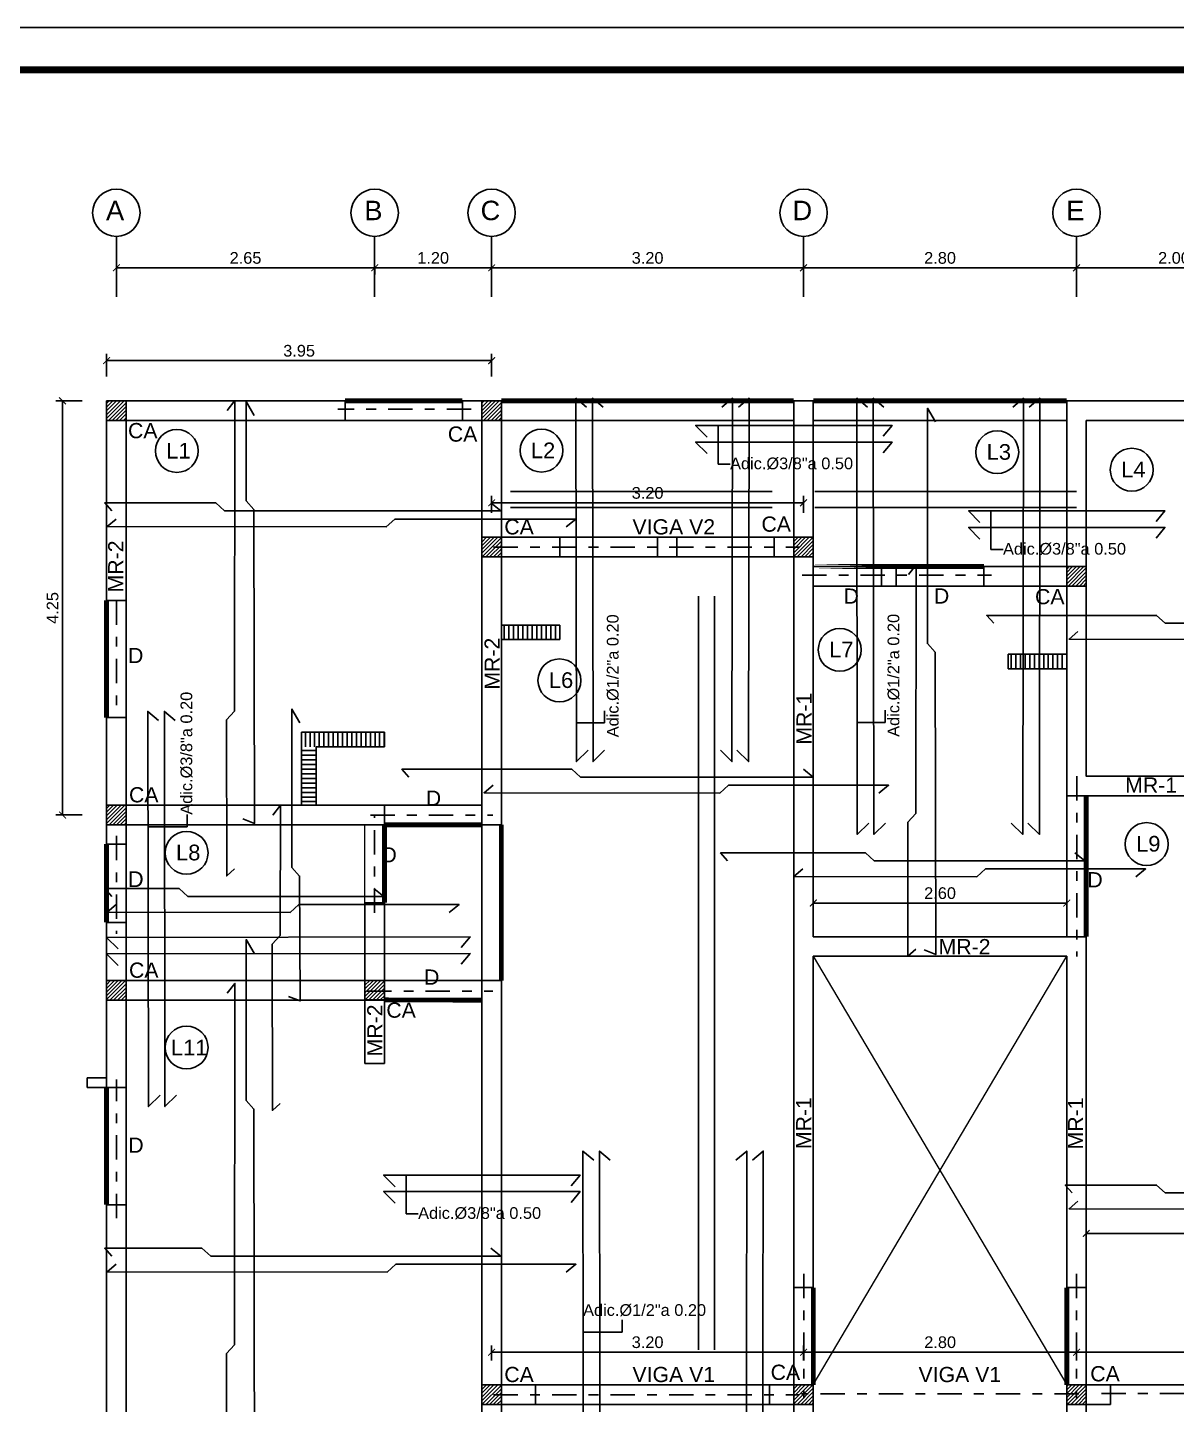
# Model space of a CAD drawing. Header units: feet. Extents: x 317 to 512, y -141 to 162.
# Drawn here: x 400.57 to 412.36, y 36.4 to 50.53 of the extents above; entities that cross this region are included whole.
import ezdxf
from ezdxf.enums import TextEntityAlignment as Align

# ---------------------------------------------------------------- set-up
doc = ezdxf.new("R2010")
doc.units = ezdxf.units.FT
doc.header["$MEASUREMENT"] = 0
doc.linetypes.add('DASHDOT', pattern=[1, 0.5, -0.25, 0, -0.25])
for name, color, linetype in [('00-DINTEL0.2', 98, 'Continuous'), ('00-LOSA', 51, 'Continuous'), ('ACERO', 4, 'Continuous'), ('columna', 9, 'Continuous'), ('DIM', 10, 'Continuous'), ('MARCO', 1, 'Continuous'), ('MUROS', 7, 'Continuous'), ('PERT-VENT', 8, 'Continuous'), ('PISO', 8, 'Continuous'), ('relleno', 8, 'Continuous'), ('TEXTO', 2, 'Continuous'), ('TEXTOS', 3, 'Continuous'), ('TEXXT', 2, 'Continuous'), ('VENTANA', 8, 'Continuous'), ('VIGAS', 4, 'DASHDOT')]:
    doc.layers.add(name, color=color, linetype=linetype)
for name, color, linetype, lineweight in [('00-muro20', 1, 'Continuous', 5), ('A-GENM', 8, 'Continuous', 9), ('closet', 8, 'Continuous', 5)]:
    doc.layers.add(name, color=color, linetype=linetype, lineweight=lineweight)
doc.styles.add('DAMIAN', font='arial.ttf', dxfattribs={"height": 0.12})
doc.styles.add('RS80', font='arial.ttf', dxfattribs={"height": 0.1})
doc.styles.get("Standard").update_dxf_attribs({"font": 'arial.ttf'})
doc.dimstyles.new('KEILY', dxfattribs={"dimtxt": 0.12, "dimasz": 0.07, "dimexe": 0.07, "dimexo": 0.25, "dimgap": 0.04, "dimtad": 1, "dimzin": 1, "dimdsep": 46, "dimtxsty": 'Standard', "dimblk": 'ARCHTICK', "dimcen": 2.5, "dimclrd": 256, "dimclre": 256, "dimclrt": 7, "dimazin": 0, "dimtfac": 1, "dimtix": 1, "dimtmove": 2, "dimatfit": 1, "dimfxl": 0.35, "dimfxlon": 1, "dimtolj": 1, "dimtzin": 1, "dimarcsym": 0})

# ---------------------------------------------------------------- blocks, each defined once
blk = doc.blocks.new('A$C012446DC')
at = {"layer": 'PISO'}
h = blk.add_hatch(dxfattribs=at)
h.set_pattern_fill('ANSI31', color=256, scale=0.008571, angle=180)
h.set_pattern_definition([(225, (206536.064322, 1154820.960068), (0.0192434059784, -0.0192434059784), [])])
h.paths.add_polyline_path([(0, 0), (0.2, 0), (0.2, 0.2), (0, 0.2)])
at = {"layer": 'columna'}
blk.add_lwpolyline([(0.2, 0.2), (0, 0.2), (0, 0), (0.2, 0)], close=True, dxfattribs=at)
blk = doc.blocks.new('_ArchTick')
at = {"color": 0, "linetype": 'ByBlock', "const_width": 0.15}
blk.add_lwpolyline([(-0.5, -0.5), (0.5, 0.5)], dxfattribs=at)
blk = doc.blocks.new('*D166')
at = {"layer": 'DEFPOINTS', "color": 0, "transparency": 16777216}
for p in [(401.481, 48.076), (404.131, 48.076), (404.131, 48.063)]:
    blk.add_point(p, dxfattribs=at)
at = {"layer": 'DIM', "lineweight": -2, "transparency": 16777216}
for p, q in [((401.481, 48.063), (401.481, 47.993)), ((401.481, 48.063), (404.131, 48.063)), ((404.131, 48.063), (404.131, 47.993))]:
    blk.add_line(p, q, dxfattribs=at)
at = {"layer": 'DIM', "lineweight": -2, "transparency": 16777216, "xscale": 0.07, "yscale": 0.07, "zscale": 0.07, "rotation": 180}
blk.add_blockref('_ArchTick', (401.481, 48.063), dxfattribs=at)
at = {"layer": 'DIM', "lineweight": -2, "transparency": 16777216, "xscale": 0.07, "yscale": 0.07, "zscale": 0.07}
blk.add_blockref('_ArchTick', (404.131, 48.063), dxfattribs=at)
at = {"layer": 'DIM', "color": 7, "transparency": 16777216, "insert": (402.806, 48.164), "char_height": 0.12, "attachment_point": 5}
blk.add_mtext('\\A1;2.65', dxfattribs=at)
blk = doc.blocks.new('*D167')
at = {"layer": 'DEFPOINTS', "color": 0, "transparency": 16777216}
for p in [(404.131, 48.076), (405.331, 48.063), (405.331, 48.063)]:
    blk.add_point(p, dxfattribs=at)
at = {"layer": 'DIM', "lineweight": -2, "transparency": 16777216}
for p, q in [((404.131, 48.063), (404.131, 47.993)), ((404.131, 48.063), (405.331, 48.063)), ((405.331, 48.063), (405.331, 48.133))]:
    blk.add_line(p, q, dxfattribs=at)
at = {"layer": 'DIM', "lineweight": -2, "transparency": 16777216, "xscale": 0.07, "yscale": 0.07, "zscale": 0.07, "rotation": 180}
blk.add_blockref('_ArchTick', (404.131, 48.063), dxfattribs=at)
at = {"layer": 'DIM', "lineweight": -2, "transparency": 16777216, "xscale": 0.07, "yscale": 0.07, "zscale": 0.07}
blk.add_blockref('_ArchTick', (405.331, 48.063), dxfattribs=at)
at = {"layer": 'DIM', "color": 7, "transparency": 16777216, "insert": (404.731, 48.164), "char_height": 0.12, "attachment_point": 5}
blk.add_mtext('\\A1;1.20', dxfattribs=at)
blk = doc.blocks.new('*D168')
at = {"layer": 'DEFPOINTS', "color": 0, "transparency": 16777216}
for p in [(405.331, 48.063), (408.531, 48.063), (408.531, 48.063)]:
    blk.add_point(p, dxfattribs=at)
at = {"layer": 'DIM', "lineweight": -2, "transparency": 16777216}
for p, q in [((405.331, 48.063), (405.331, 48.133)), ((405.331, 48.063), (408.531, 48.063)), ((408.531, 48.063), (408.531, 48.133))]:
    blk.add_line(p, q, dxfattribs=at)
at = {"layer": 'DIM', "lineweight": -2, "transparency": 16777216, "xscale": 0.07, "yscale": 0.07, "zscale": 0.07, "rotation": 180}
blk.add_blockref('_ArchTick', (405.331, 48.063), dxfattribs=at)
at = {"layer": 'DIM', "lineweight": -2, "transparency": 16777216, "xscale": 0.07, "yscale": 0.07, "zscale": 0.07}
blk.add_blockref('_ArchTick', (408.531, 48.063), dxfattribs=at)
at = {"layer": 'DIM', "color": 7, "transparency": 16777216, "insert": (406.931, 48.164), "char_height": 0.12, "attachment_point": 5}
blk.add_mtext('\\A1;3.20', dxfattribs=at)
blk = doc.blocks.new('*D169')
at = {"layer": 'DEFPOINTS', "color": 0, "transparency": 16777216}
for p in [(408.531, 48.063), (411.331, 48.063), (411.331, 48.063)]:
    blk.add_point(p, dxfattribs=at)
at = {"layer": 'DIM', "lineweight": -2, "transparency": 16777216}
for p, q in [((408.531, 48.063), (408.531, 48.133)), ((408.531, 48.063), (411.331, 48.063)), ((411.331, 48.063), (411.331, 48.133))]:
    blk.add_line(p, q, dxfattribs=at)
at = {"layer": 'DIM', "lineweight": -2, "transparency": 16777216, "xscale": 0.07, "yscale": 0.07, "zscale": 0.07, "rotation": 180}
blk.add_blockref('_ArchTick', (408.531, 48.063), dxfattribs=at)
at = {"layer": 'DIM', "lineweight": -2, "transparency": 16777216, "xscale": 0.07, "yscale": 0.07, "zscale": 0.07}
blk.add_blockref('_ArchTick', (411.331, 48.063), dxfattribs=at)
at = {"layer": 'DIM', "color": 7, "transparency": 16777216, "insert": (409.931, 48.164), "char_height": 0.12, "attachment_point": 5}
blk.add_mtext('\\A1;2.80', dxfattribs=at)
blk = doc.blocks.new('*D170')
at = {"layer": 'DEFPOINTS', "color": 0, "transparency": 16777216}
for p in [(411.331, 48.063), (413.331, 48.063), (413.331, 48.028)]:
    blk.add_point(p, dxfattribs=at)
at = {"layer": 'DIM', "lineweight": -2, "transparency": 16777216}
for p, q in [((411.331, 48.063), (411.331, 48.133)), ((411.331, 48.063), (413.331, 48.063)), ((413.331, 48.063), (413.331, 48.133))]:
    blk.add_line(p, q, dxfattribs=at)
at = {"layer": 'DIM', "lineweight": -2, "transparency": 16777216, "xscale": 0.07, "yscale": 0.07, "zscale": 0.07, "rotation": 180}
blk.add_blockref('_ArchTick', (411.331, 48.063), dxfattribs=at)
at = {"layer": 'DIM', "lineweight": -2, "transparency": 16777216, "xscale": 0.07, "yscale": 0.07, "zscale": 0.07}
blk.add_blockref('_ArchTick', (413.331, 48.063), dxfattribs=at)
at = {"layer": 'DIM', "color": 7, "transparency": 16777216, "insert": (412.331, 48.164), "char_height": 0.12, "attachment_point": 5}
blk.add_mtext('\\A1;2.00', dxfattribs=at)
blk = doc.blocks.new('*D416')
at = {"layer": '00-muro20', "lineweight": -2, "transparency": 16777216}
for p, q in [((405.331, 36.847), (405.331, 37.003)), ((405.331, 36.933), (408.531, 36.933)), ((408.531, 36.847), (408.531, 37.003))]:
    blk.add_line(p, q, dxfattribs=at)
at = {"layer": 'DEFPOINTS', "color": 0, "transparency": 16777216}
for p in [(408.531, 36.933), (405.331, 36.597), (408.531, 36.597)]:
    blk.add_point(p, dxfattribs=at)
at = {"layer": '00-muro20', "lineweight": -2, "transparency": 16777216, "xscale": 0.07, "yscale": 0.07, "zscale": 0.07, "rotation": 180}
blk.add_blockref('_ArchTick', (405.331, 36.933), dxfattribs=at)
at = {"layer": '00-muro20', "lineweight": -2, "transparency": 16777216, "xscale": 0.07, "yscale": 0.07, "zscale": 0.07}
blk.add_blockref('_ArchTick', (408.531, 36.933), dxfattribs=at)
at = {"layer": '00-muro20', "color": 7, "transparency": 16777216, "insert": (406.931, 37.035), "char_height": 0.12, "attachment_point": 5}
blk.add_mtext('\\A1;3.20', dxfattribs=at)
blk = doc.blocks.new('*D417')
at = {"layer": '00-muro20', "lineweight": -2, "transparency": 16777216}
for p, q in [((408.532, 36.847), (408.532, 37.003)), ((408.532, 36.933), (411.332, 36.933)), ((411.332, 36.847), (411.332, 37.003))]:
    blk.add_line(p, q, dxfattribs=at)
at = {"layer": 'DEFPOINTS', "color": 0, "transparency": 16777216}
for p in [(411.332, 36.933), (408.532, 36.597), (411.332, 36.597)]:
    blk.add_point(p, dxfattribs=at)
at = {"layer": '00-muro20', "lineweight": -2, "transparency": 16777216, "xscale": 0.07, "yscale": 0.07, "zscale": 0.07, "rotation": 180}
blk.add_blockref('_ArchTick', (408.532, 36.933), dxfattribs=at)
at = {"layer": '00-muro20', "lineweight": -2, "transparency": 16777216, "xscale": 0.07, "yscale": 0.07, "zscale": 0.07}
blk.add_blockref('_ArchTick', (411.332, 36.933), dxfattribs=at)
at = {"layer": '00-muro20', "color": 7, "transparency": 16777216, "insert": (409.932, 37.035), "char_height": 0.12, "attachment_point": 5}
blk.add_mtext('\\A1;2.80', dxfattribs=at)
blk = doc.blocks.new('*D418')
at = {"layer": '00-muro20', "lineweight": -2, "transparency": 16777216}
for p, q in [((411.332, 36.847), (411.332, 37.003)), ((414.531, 36.933), (411.332, 36.933)), ((414.531, 36.847), (414.531, 37.003))]:
    blk.add_line(p, q, dxfattribs=at)
at = {"layer": 'DEFPOINTS', "color": 0, "transparency": 16777216}
for p in [(411.332, 36.933), (411.332, 36.597), (414.531, 36.597)]:
    blk.add_point(p, dxfattribs=at)
at = {"layer": '00-muro20', "lineweight": -2, "transparency": 16777216, "xscale": 0.07, "yscale": 0.07, "zscale": 0.07}
for p, rotation in [((411.332, 36.933), 180.0000000000013), ((414.531, 36.933), 1.27897692436818e-12)]:
    blk.add_blockref('_ArchTick', p, dxfattribs=dict(at, rotation=rotation))
at = {"layer": '00-muro20', "color": 7, "transparency": 16777216, "insert": (412.932, 37.035), "char_height": 0.12, "attachment_point": 5}
blk.add_mtext('\\A1;3.20', dxfattribs=at)
blk = doc.blocks.new('*D419')
at = {"layer": '00-muro20', "lineweight": -2, "transparency": 16777216}
for p, q in [((405.331, 45.547), (405.331, 45.721)), ((405.331, 45.651), (408.531, 45.651)), ((408.531, 45.547), (408.531, 45.721))]:
    blk.add_line(p, q, dxfattribs=at)
at = {"layer": 'DEFPOINTS', "color": 0, "transparency": 16777216}
for p in [(408.531, 45.651), (405.331, 45.297), (408.531, 45.297)]:
    blk.add_point(p, dxfattribs=at)
at = {"layer": '00-muro20', "lineweight": -2, "transparency": 16777216, "xscale": 0.07, "yscale": 0.07, "zscale": 0.07, "rotation": 180}
blk.add_blockref('_ArchTick', (405.331, 45.651), dxfattribs=at)
at = {"layer": '00-muro20', "lineweight": -2, "transparency": 16777216, "xscale": 0.07, "yscale": 0.07, "zscale": 0.07}
blk.add_blockref('_ArchTick', (408.531, 45.651), dxfattribs=at)
at = {"layer": '00-muro20', "color": 7, "transparency": 16777216, "insert": (406.931, 45.752), "char_height": 0.12, "attachment_point": 5}
blk.add_mtext('\\A1;3.20', dxfattribs=at)
blk = doc.blocks.new('*D422')
at = {"layer": '00-LOSA', "lineweight": -2, "transparency": 16777216}
for p, q in [((408.631, 41.543), (408.631, 41.613)), ((411.231, 41.543), (411.231, 41.613)), ((408.631, 41.543), (411.231, 41.543))]:
    blk.add_line(p, q, dxfattribs=at)
at = {"layer": 'DEFPOINTS', "color": 0, "transparency": 16777216}
for p in [(408.631, 41.456), (411.231, 41.543), (411.231, 41.467)]:
    blk.add_point(p, dxfattribs=at)
at = {"layer": '00-LOSA', "lineweight": -2, "transparency": 16777216, "xscale": 0.07, "yscale": 0.07, "zscale": 0.07, "rotation": 180}
blk.add_blockref('_ArchTick', (408.631, 41.543), dxfattribs=at)
at = {"layer": '00-LOSA', "lineweight": -2, "transparency": 16777216, "xscale": 0.07, "yscale": 0.07, "zscale": 0.07}
blk.add_blockref('_ArchTick', (411.231, 41.543), dxfattribs=at)
at = {"layer": '00-LOSA', "color": 7, "transparency": 16777216, "insert": (409.931, 41.644), "char_height": 0.12, "attachment_point": 5}
blk.add_mtext('\\A1;2.60', dxfattribs=at)
blk = doc.blocks.new('*D425')
at = {"layer": '00-LOSA', "lineweight": -2, "transparency": 16777216}
for p, q in [((411.431, 38.152), (411.431, 38.222)), ((414.431, 38.06), (414.431, 38.222)), ((414.431, 38.152), (411.431, 38.152))]:
    blk.add_line(p, q, dxfattribs=at)
at = {"layer": 'DEFPOINTS', "color": 0, "transparency": 16777216}
for p in [(411.431, 38.152), (411.431, 38.015), (414.431, 37.81)]:
    blk.add_point(p, dxfattribs=at)
at = {"layer": '00-LOSA', "lineweight": -2, "transparency": 16777216, "xscale": 0.07, "yscale": 0.07, "zscale": 0.07, "rotation": 180}
blk.add_blockref('_ArchTick', (411.431, 38.152), dxfattribs=at)
at = {"layer": '00-LOSA', "lineweight": -2, "transparency": 16777216, "xscale": 0.07, "yscale": 0.07, "zscale": 0.07}
blk.add_blockref('_ArchTick', (414.431, 38.152), dxfattribs=at)
at = {"layer": '00-LOSA', "color": 7, "transparency": 16777216, "insert": (412.931, 38.254), "char_height": 0.12, "attachment_point": 5}
blk.add_mtext('\\A1;3.00', dxfattribs=at)
blk = doc.blocks.new('*D491')
at = {"lineweight": -2, "transparency": 16777216}
for p, q in [((401.381, 46.947), (401.381, 47.18)), ((401.381, 47.11), (405.331, 47.11)), ((405.331, 46.947), (405.331, 47.18))]:
    blk.add_line(p, q, dxfattribs=at)
at = {"layer": 'DEFPOINTS', "color": 0, "transparency": 16777216}
for p in [(405.331, 47.11), (401.381, 46.697), (405.331, 46.697)]:
    blk.add_point(p, dxfattribs=at)
at = {"lineweight": -2, "transparency": 16777216, "xscale": 0.07, "yscale": 0.07, "zscale": 0.07, "rotation": 180}
blk.add_blockref('_ArchTick', (401.381, 47.11), dxfattribs=at)
at = {"lineweight": -2, "transparency": 16777216, "xscale": 0.07, "yscale": 0.07, "zscale": 0.07}
blk.add_blockref('_ArchTick', (405.331, 47.11), dxfattribs=at)
at = {"color": 7, "transparency": 16777216, "insert": (403.356, 47.211), "char_height": 0.12, "attachment_point": 5}
blk.add_mtext('\\A1;3.95', dxfattribs=at)
blk = doc.blocks.new('*D492')
at = {"lineweight": -2, "transparency": 16777216}
for p, q in [((401.131, 46.697), (400.859, 46.697)), ((400.929, 46.697), (400.929, 42.447)), ((401.131, 42.447), (400.859, 42.447))]:
    blk.add_line(p, q, dxfattribs=at)
at = {"layer": 'DEFPOINTS', "color": 0, "transparency": 16777216}
for p in [(401.381, 46.697), (400.929, 42.447), (401.381, 42.447)]:
    blk.add_point(p, dxfattribs=at)
at = {"lineweight": -2, "transparency": 16777216, "xscale": 0.07, "yscale": 0.07, "zscale": 0.07}
for p, rotation in [((400.929, 46.697), 90), ((400.929, 42.447), 270)]:
    blk.add_blockref('_ArchTick', p, dxfattribs=dict(at, rotation=rotation))
at = {"color": 7, "transparency": 16777216, "insert": (400.827, 44.572), "char_height": 0.12, "attachment_point": 5, "rotation": 90}
blk.add_mtext('\\A1;4.25', dxfattribs=at)

msp = doc.modelspace()

# ---------------------------------------------------------------- hatches: boundary and pattern name
at = {"layer": 'relleno'}
h = msp.add_hatch(dxfattribs=at)
h.set_pattern_fill('ANSI31', color=256, scale=0.015, angle=45, style=0)
h.set_pattern_definition([(90, (-1366.237067, -476.346384), (-0.047625, 1e-17), [])])
h.paths.add_polyline_path([(406.02437, 44.39669), (405.43094, 44.39669), (405.43094, 44.24669), (406.02437, 44.24669)])
h = msp.add_hatch(dxfattribs=at)
h.set_pattern_fill('ANSI31', color=256, scale=0.015, angle=45, style=0)
h.set_pattern_definition([(90, (-1361.037067, -476.646323), (-0.047625, 1e-17), [])])
h.paths.add_polyline_path([(411.22437, 44.09675), (410.63094, 44.09675), (410.63094, 43.94675), (411.22437, 43.94675)])
h = msp.add_hatch(dxfattribs=at)
h.set_pattern_fill('ANSI31', color=256, scale=0.015, angle=45, style=0)
h.set_pattern_definition([(90, (-1368.087067, -477.446384), (-0.047625, 1e-17), [])])
h.paths.add_polyline_path([(404.23094, 43.29728), (403.38094, 43.29904), (403.38094, 43.14787), (404.23094, 43.1461)])
h = msp.add_hatch(dxfattribs=at)
h.set_pattern_fill('ANSI31', color=256, scale=0.015, angle=-45, style=0)
h.set_pattern_definition([(360, (-117.212134, 1814.614694), (2e-17, 0.047625), [])])
h.paths.add_polyline_path([(403.53153, 42.55163), (403.53329, 43.14669), (403.38212, 43.14669), (403.38035, 42.55163)])

# ---------------------------------------------------------------- linework, layer by layer
at = {"layer": '00-DINTEL0.2', "const_width": 0.05}
for points in [[(403.82773, 46.69669), (405.03094, 46.69669)], [(405.43094, 46.69669), (408.43094, 46.69669)], [(408.63094, 46.69669), (411.23094, 46.69669)], [(401.38094, 44.64989), (401.38094, 43.44669)], [(411.43094, 42.64435), (411.43094, 41.19669)], [(404.23094, 42.34669), (405.23094, 42.34669)], [(404.23094, 41.54669), (404.23094, 42.34669)], [(405.43094, 40.74669), (405.43094, 42.34669)], [(401.38094, 42.14829), (401.38094, 41.34509)], [(404.23094, 40.5487), (405.23094, 40.54669)], [(401.38094, 39.65024), (401.38094, 38.44703)], [(408.63094, 37.59669), (408.63094, 36.59669)], [(411.23094, 37.59669), (411.23094, 36.59669)]]:
    msp.add_lwpolyline(points, dxfattribs=at)
msp.add_lwpolyline([(408.63094, 44.99669), (410.38094, 44.99669)], close=True, dxfattribs=at)
at = {"layer": '00-LOSA'}
for points in [[(401.38094, 46.69669), (401.38094, 35.54669), (405.23094, 35.54669), (405.23094, 34.79669), (408.63094, 34.79669), (408.63094, 40.99669), (411.23094, 40.99669), (411.23094, 34.79669), (414.63094, 34.79669), (414.63094, 35.54669), (418.48094, 35.54669), (418.48094, 42.84435), (417.83099, 42.84435), (417.83099, 46.69669)], [(401.58094, 46.49669), (405.23094, 46.49669), (405.23094, 42.54669), (401.58094, 42.54669)], [(405.43094, 46.49669), (408.43094, 46.49669), (408.43094, 45.29669), (405.43094, 45.29669)], [(408.63094, 46.49669), (411.23094, 46.49669), (411.23094, 44.99669), (408.63094, 44.99669)], [(411.43094, 46.49669), (414.43094, 46.49669), (414.43094, 42.84435), (411.43094, 42.84435)], [(405.43094, 45.09669), (408.43094, 45.09669), (408.43094, 36.59669), (405.43094, 36.59669)], [(408.63094, 44.79669), (411.23094, 44.79669), (411.23094, 41.19669), (408.63094, 41.19669)], [(414.43094, 42.64435), (411.43094, 42.64435), (411.43094, 36.59669), (414.43094, 36.59669)], [(401.58094, 42.34669), (405.23094, 42.34669), (405.23094, 40.74669), (401.58094, 40.74669)], [(401.58094, 40.54669), (405.23094, 40.54669), (405.23094, 35.74669), (401.58094, 35.74669)], [(408.43094, 36.39669), (405.43094, 36.39669), (405.43094, 35.54669), (405.23094, 35.54669), (405.23094, 34.79669), (408.43094, 34.79669)]]:
    msp.add_lwpolyline(points, close=True, dxfattribs=at)
at = {"layer": 'A-GENM'}
for p, q in [((405.43094, 46.69669), (408.43094, 46.69669)), ((411.23094, 46.69669), (408.63094, 46.69669)), ((405.43094, 46.49669), (408.43094, 46.49669)), ((411.23094, 46.49669), (408.63094, 46.49669))]:
    msp.add_line(p, q, dxfattribs=at)
at = {"layer": 'ACERO', "color": 1}
for p, q in [((405.52434, 45.76635), (408.20823, 45.76635)), ((408.6463, 45.76635), (411.33019, 45.76635)), ((405.52434, 45.6026), (408.20823, 45.6026)), ((408.6463, 45.6026), (411.33019, 45.6026)), ((407.45439, 44.69168), (407.45439, 36.95692)), ((407.6177, 44.69168), (407.6177, 36.95692))]:
    msp.add_line(p, q, dxfattribs=at)
for points in [[(402.61738, 46.59915), (402.69787, 46.69999), (402.69283, 43.51123), (402.61252, 43.42205), (402.61307, 41.8221), (402.69338, 41.89345)], [(406.32017, 43.11251), (406.20104, 42.99518), (406.19474, 46.72331), (406.30459, 46.63152)], [(406.49024, 43.11251), (406.37111, 42.99518), (406.36481, 46.72331), (406.47467, 46.63152)], [(407.67742, 43.11251), (407.79656, 42.99518), (407.80286, 46.72331), (407.693, 46.63152)], [(407.8475, 43.11251), (407.96663, 42.99518), (407.97293, 46.72331), (407.86308, 46.63152)], [(409.20137, 42.36402), (409.08224, 42.24669), (409.07594, 46.72331), (409.1858, 46.63152)], [(409.37145, 42.36402), (409.25232, 42.24669), (409.24602, 46.72331), (409.35588, 46.63152)], [(410.66057, 42.36402), (410.7797, 42.24669), (410.786, 46.72331), (410.67615, 46.63152)], [(410.83065, 42.36402), (410.94978, 42.24669), (410.95608, 46.72331), (410.84622, 46.63152)], [(407.54059, 46.3256), (407.42326, 46.44473), (409.43862, 46.44473), (409.34682, 46.33487)], [(407.54059, 46.15552), (407.42326, 46.27465), (409.43862, 46.27465), (409.34682, 46.16479)], [(405.32278, 45.64975), (405.42362, 45.56927), (402.59016, 45.56927), (402.50098, 45.64958), (401.36283, 45.64958), (401.43418, 45.56927)], [(410.34059, 45.44914), (410.22326, 45.56827), (412.23862, 45.56827), (412.14682, 45.45842)], [(406.09454, 45.40383), (406.19539, 45.48432), (404.33948, 45.48432), (404.2503, 45.404), (401.3878, 45.40752), (401.479, 45.48431)], [(410.34059, 45.27907), (410.22326, 45.3982), (412.23862, 45.3982), (412.14682, 45.28834)], [(409.60628, 44.91402), (409.68676, 45.01486), (409.68173, 42.46269), (409.60141, 42.37351), (409.60196, 40.99669), (409.68227, 41.06803)], [(414.5301, 44.4946), (414.63094, 44.41411), (412.24189, 44.41411), (412.15271, 44.49443), (410.41068, 44.49443), (410.48202, 44.41412)], [(415.30186, 44.24868), (415.4027, 44.32916), (413.76, 44.32916), (413.67082, 44.24885), (411.25409, 44.25236), (411.34529, 44.32916)], [(401.92907, 39.57163), (401.80994, 39.4543), (401.80363, 43.51003), (401.91349, 43.41823)], [(402.09914, 39.57163), (401.98001, 39.4543), (401.97371, 43.51003), (402.08357, 43.41823)], [(408.5301, 42.917), (408.63094, 42.83652), (406.24189, 42.83652), (406.15271, 42.91683), (404.41068, 42.91683), (404.48202, 42.83652)], [(409.30186, 42.67108), (409.4027, 42.75157), (407.76, 42.75157), (407.67082, 42.67125), (405.25409, 42.67476), (405.34529, 42.75156)], [(403.08582, 42.44585), (403.16631, 42.54669), (403.16127, 41.20948), (403.08096, 41.1203), (403.08151, 39.41424), (403.16182, 39.48559)], [(411.31432, 42.05832), (411.41516, 41.97784), (409.25666, 41.97784), (409.16748, 42.05815), (407.67876, 42.05815), (407.7501, 41.97784)], [(411.93842, 41.81241), (412.03926, 41.89289), (410.39656, 41.89289), (410.30738, 41.81258), (408.43094, 41.81609), (408.52214, 41.89289)], [(404.12351, 41.69212), (404.22436, 41.61164), (402.21351, 41.61164), (402.12433, 41.69196), (401.36283, 41.69196), (401.43418, 41.61165)], [(404.89528, 41.44621), (404.99612, 41.52669), (403.35342, 41.52669), (403.26424, 41.44638), (401.3878, 41.44989), (401.479, 41.52669)], [(401.49827, 41.07151), (401.38094, 41.19064), (405.10907, 41.19694), (405.01728, 41.08708)], [(401.49827, 40.90143), (401.38094, 41.02056), (405.10907, 41.02686), (405.01728, 40.91701)], [(402.61738, 40.61772), (402.69787, 40.71856), (402.69283, 37.00881), (402.61252, 36.91963), (402.61307, 35.54281), (402.69338, 35.61415)], [(406.39356, 34.91402), (406.27443, 34.79669), (406.26812, 38.99669), (406.37798, 38.9049)], [(406.56363, 34.91402), (406.4445, 34.79669), (406.4382, 38.99669), (406.54806, 38.9049)], [(407.82188, 34.91402), (407.94101, 34.79669), (407.94732, 38.99669), (407.83746, 38.9049)], [(407.99196, 34.91402), (408.11109, 34.79669), (408.11739, 38.99669), (408.00754, 38.9049)], [(404.34059, 38.63188), (404.22326, 38.75101), (406.23862, 38.75101), (406.14682, 38.64116)], [(414.5301, 38.64796), (414.63094, 38.56747), (412.24189, 38.56747), (412.15271, 38.64779), (411.21581, 38.64779), (411.28716, 38.56748)], [(404.34059, 38.4618), (404.22326, 38.58093), (406.23862, 38.58093), (406.14682, 38.47108)], [(415.30186, 38.40204), (415.4027, 38.48252), (413.76, 38.48252), (413.67082, 38.40221), (411.25409, 38.40572), (411.34529, 38.48252)], [(405.32282, 38.00046), (405.42366, 37.91998), (402.44867, 37.91998), (402.35949, 38.00029), (401.36283, 38.00029), (401.43418, 37.91998)], [(406.09458, 37.75455), (406.19543, 37.83503), (404.34697, 37.83503), (404.25779, 37.75471), (401.3878, 37.75823), (401.479, 37.83502)]]:
    msp.add_lwpolyline(points, dxfattribs=at)
at = {"layer": 'ACERO', "color": 1, "elevation": 6.12906}
for points in [[(402.89397, 46.5487), (402.81335, 46.68912), (402.81176, 45.67125), (402.89207, 45.58207), (402.89959, 42.36119), (402.77982, 42.40763)], [(409.88287, 46.48144), (409.80225, 46.62186), (409.80065, 44.20564), (409.88097, 44.11646), (409.88849, 41.01507), (409.76872, 41.06151)], [(403.36241, 43.39343), (403.28179, 43.53386), (403.2802, 41.90926), (403.36051, 41.82008), (403.36803, 40.53819), (403.24826, 40.58463)], [(402.89397, 41.02756), (402.81335, 41.16798), (402.81176, 39.5178), (402.89207, 39.42862), (402.89959, 35.56119), (402.77982, 35.60763)]]:
    msp.add_lwpolyline(points, dxfattribs=at)
at = {"layer": 'closet'}
for p, q in [((406.03094, 45.29669), (407.03094, 45.29669)), ((409.48094, 44.99669), (410.38094, 44.99669)), ((404.03094, 41.54669), (404.03094, 42.34669)), ((408.63094, 36.59669), (411.23094, 40.99669)), ((408.63094, 40.99669), (411.23094, 36.59669)), ((408.63094, 37.59669), (408.63094, 36.59669)), ((411.23094, 37.59669), (411.23094, 36.59669))]:
    msp.add_line(p, q, dxfattribs=at)
at = {"layer": 'MARCO'}
msp.add_lwpolyline([(387.97006, 50.529), (452.47006, 50.529), (452.47006, 8.529), (387.97006, 8.529)], close=True, dxfattribs=at)
at = {"layer": 'MARCO', "const_width": 0.075}
msp.add_lwpolyline([(445.29759, 50.09496), (388.40409, 50.09496), (388.40409, 8.96303), (445.29759, 8.96303)], close=True, dxfattribs=at)
at = {"layer": 'MUROS'}
for p, q in [((401.38094, 46.69669), (403.82773, 46.69669)), ((401.38094, 44.64989), (401.38094, 46.69669)), ((401.38094, 46.69669), (403.82773, 46.69669)), ((405.03094, 46.69669), (405.43094, 46.69669)), ((405.43094, 45.29669), (405.43094, 46.69669)), ((408.43094, 45.29669), (408.43094, 46.69669)), ((408.43094, 46.69669), (408.63094, 46.69669)), ((408.63094, 41.19669), (408.63094, 46.69669)), ((412.82773, 46.69669), (411.23094, 46.69669)), ((411.23094, 44.99669), (411.23094, 46.69669)), ((401.58094, 44.64989), (401.58094, 46.49669)), ((401.58094, 46.49669), (403.82773, 46.49669)), ((405.03094, 46.49669), (405.23094, 46.49669)), ((405.23094, 42.34669), (405.23094, 46.49669)), ((411.43094, 42.84435), (411.43094, 46.49669)), ((411.43094, 46.49669), (412.82773, 46.49669)), ((405.43094, 45.29669), (406.03094, 45.29669)), ((406.03094, 45.09669), (406.03094, 45.29669)), ((407.03094, 45.09669), (407.03094, 45.29669)), ((407.03094, 45.29669), (407.23094, 45.29669)), ((407.23094, 45.09669), (407.23094, 45.29669)), ((408.23094, 45.09669), (408.23094, 45.29669)), ((408.43094, 45.29669), (408.23094, 45.29669)), ((405.43094, 45.09669), (406.03094, 45.09669)), ((405.43094, 44.39669), (405.43094, 45.09669)), ((407.03094, 45.09669), (407.23094, 45.09669)), ((408.43094, 45.09669), (408.23094, 45.09669)), ((408.43094, 37.59669), (408.43094, 45.09669)), ((409.33094, 44.79669), (409.33094, 44.99669)), ((409.48094, 44.99669), (409.33094, 44.99669)), ((409.48094, 44.79669), (409.48094, 44.99669)), ((411.23094, 44.99669), (410.38094, 44.99669)), ((410.38094, 44.79669), (410.38094, 44.99669)), ((409.48094, 44.79669), (409.33094, 44.79669)), ((411.23094, 44.79669), (410.38094, 44.79669)), ((411.23094, 44.09675), (411.23094, 44.79669)), ((405.43094, 44.39669), (406.03094, 44.39669)), ((406.03094, 44.39669), (406.03094, 44.24669)), ((405.43094, 44.24669), (406.03094, 44.24669)), ((405.43094, 42.34669), (405.43094, 44.24669)), ((411.23094, 44.09675), (410.63094, 44.09675)), ((410.63094, 43.94675), (410.63094, 44.09675)), ((411.23094, 43.94675), (410.63094, 43.94675)), ((411.23094, 42.64435), (411.23094, 43.94675)), ((401.38094, 42.14829), (401.38094, 43.44669)), ((401.58094, 42.54669), (401.58094, 43.44669)), ((403.38094, 42.54669), (403.38094, 43.29669)), ((403.38094, 43.29669), (404.23094, 43.29669)), ((404.23094, 43.14669), (404.23094, 43.29669)), ((403.53094, 42.54669), (403.53094, 43.14669)), ((403.53094, 43.14669), (404.23094, 43.14669)), ((411.43094, 42.84435), (413.23094, 42.84435)), ((401.58094, 42.54669), (403.38094, 42.54669)), ((403.53094, 42.54669), (404.23094, 42.54669)), ((404.23094, 42.34669), (404.23094, 42.54669)), ((411.23094, 42.64435), (413.43094, 42.64435)), ((401.58094, 42.14829), (401.58094, 42.34669)), ((401.58094, 42.34669), (404.23094, 42.34669)), ((405.23094, 42.34669), (405.43094, 42.34669)), ((404.03094, 40.74669), (404.03094, 41.54669)), ((404.03094, 41.54669), (404.23094, 41.54669)), ((404.23094, 39.89669), (404.23094, 41.54669)), ((401.38094, 39.75024), (401.38094, 41.34509)), ((401.58094, 40.74669), (401.58094, 41.34509)), ((408.63094, 41.19669), (411.43094, 41.19669)), ((411.43094, 37.59669), (411.43094, 41.19669)), ((408.63094, 37.59669), (408.63094, 40.99669)), ((408.63094, 37.59669), (408.63094, 40.99669)), ((408.63094, 40.99669), (411.23094, 40.99669)), ((411.23094, 37.59669), (411.23094, 40.99669)), ((401.58094, 40.74669), (404.03094, 40.74669)), ((405.23094, 35.74669), (405.23094, 40.74669)), ((405.23094, 40.74669), (405.43094, 40.74669)), ((405.43094, 36.59669), (405.43094, 40.74669)), ((401.58094, 39.65024), (401.58094, 40.54669)), ((401.58094, 40.54669), (404.03094, 40.54669)), ((404.03094, 39.89669), (404.03094, 40.54669)), ((404.03094, 39.89669), (404.23094, 39.89669)), ((401.18094, 39.65024), (401.18094, 39.75024)), ((401.38094, 35.54669), (401.38094, 38.44703)), ((401.58094, 35.74669), (401.58094, 38.44703)), ((408.63094, 37.59669), (408.43094, 37.59669)), ((411.23094, 37.59669), (411.43094, 37.59669)), ((405.43094, 36.59669), (405.78094, 36.59669)), ((405.78094, 36.59669), (405.78094, 36.39669)), ((408.18094, 36.59669), (408.63094, 36.59669)), ((408.18094, 36.59669), (408.18094, 36.39669)), ((408.63094, 34.99669), (408.63094, 36.59669)), ((411.68094, 36.59669), (411.23094, 36.59669)), ((411.23094, 34.99669), (411.23094, 36.59669)), ((411.68094, 36.59669), (411.68094, 36.39669)), ((405.43094, 35.54669), (405.43094, 36.39669)), ((405.43094, 36.39669), (405.78094, 36.39669)), ((408.18094, 36.39669), (408.43094, 36.39669)), ((408.43094, 34.79669), (408.43094, 36.39669)), ((411.68094, 36.39669), (411.43094, 36.39669)), ((411.43094, 34.79669), (411.43094, 36.39669))]:
    msp.add_line(p, q, dxfattribs=at)
at = {"layer": 'MUROS', "extrusion": (-6.28888e-16, -1.94037e-15, -1)}
for p, q in [((403.82773, 46.49669), (403.82773, 46.69669)), ((405.03094, 46.69669), (405.03094, 46.49669))]:
    msp.add_line(p, q, dxfattribs=at)
at = {"layer": 'MUROS', "extrusion": (-1.27878e-17, -1.31713e-15, -1)}
for p, q in [((401.38094, 44.64989), (401.58094, 44.64989)), ((401.58094, 43.44669), (401.38094, 43.44669)), ((401.38094, 42.14829), (401.58094, 42.14829)), ((401.58094, 41.34509), (401.38094, 41.34509)), ((401.18094, 39.75024), (401.38094, 39.75024)), ((401.18094, 39.65024), (401.58094, 39.65024)), ((401.58094, 38.44703), (401.38094, 38.44703)), ((401.58094, 38.44703), (401.38094, 38.44703))]:
    msp.add_line(p, q, dxfattribs=at)
at = {"layer": 'PERT-VENT', "extrusion": (-1.31713e-15, 1.27878e-17, -1)}
for p, q in [((403.82773, 46.69669), (405.03094, 46.69669)), ((403.82773, 46.49669), (405.03094, 46.49669))]:
    msp.add_line(p, q, dxfattribs=at)
at = {"layer": 'PERT-VENT', "lineweight": 15}
for p, q in [((407.23094, 45.29669), (408.23094, 45.29669)), ((407.23094, 45.09669), (408.23094, 45.09669)), ((409.33094, 44.99669), (408.63094, 44.99669)), ((409.33094, 44.79669), (408.63094, 44.79669))]:
    msp.add_line(p, q, dxfattribs=at)
at = {"layer": 'PERT-VENT', "extrusion": (-1.27878e-17, -1.31713e-15, -1)}
for p, q in [((401.38094, 43.44669), (401.38094, 44.64989)), ((401.58094, 43.44669), (401.58094, 44.64989)), ((401.38094, 41.34509), (401.38094, 42.14829)), ((401.58094, 41.34509), (401.58094, 42.14829)), ((401.38094, 38.44703), (401.38094, 39.65024)), ((401.58094, 38.44703), (401.58094, 39.65024))]:
    msp.add_line(p, q, dxfattribs=at)
at = {"layer": 'TEXTO'}
for p, q in [((407.65308, 46.04846), (407.65308, 46.44966)), ((407.65308, 46.04846), (407.7776, 46.04846)), ((410.45308, 45.17201), (410.45308, 45.57321)), ((410.45308, 45.17201), (410.5776, 45.17201)), ((406.48933, 43.39186), (406.19694, 43.39186)), ((406.48933, 43.39186), (406.48933, 43.51638)), ((409.36959, 43.39673), (409.0772, 43.39673)), ((409.36959, 43.39673), (409.36959, 43.52124)), ((402.2062, 42.3259), (402.2062, 42.45042)), ((402.2062, 42.3259), (401.805, 42.3259)), ((404.45308, 38.35475), (404.45308, 38.75595)), ((404.45308, 38.35475), (404.5776, 38.35475)), ((406.67058, 37.14007), (406.67058, 37.26459)), ((406.67058, 37.14007), (406.26938, 37.14007))]:
    msp.add_line(p, q, dxfattribs=at)
for centre in [(402.10133, 46.18302), (405.84206, 46.1863), (410.51768, 46.17045), (411.897, 45.9909), (408.90139, 44.14162), (406.02638, 43.82818), (402.20145, 42.05885), (412.0505, 42.14867), (402.20145, 40.06023)]:
    msp.add_circle(centre, 0.21997, dxfattribs=at)
at = {"layer": 'VENTANA'}
for p, q in [((401.48094, 48.38453), (401.48094, 47.76659)), ((404.13094, 48.38453), (404.13094, 47.76659)), ((405.33094, 48.38453), (405.33094, 47.76659)), ((408.53094, 48.38453), (408.53094, 47.76659)), ((411.33094, 48.38453), (411.33094, 47.76659))]:
    msp.add_line(p, q, dxfattribs=at)
for centre in [(401.48094, 48.62742), (404.13094, 48.62742), (405.33094, 48.62742), (408.53094, 48.62742), (411.33094, 48.62742)]:
    msp.add_circle(centre, 0.24289, dxfattribs=at)
at = {"layer": 'VIGAS', "ltscale": 0.5}
for p, q in [((405.12041, 46.6111), (403.75159, 46.6111)), ((405.3505, 45.19669), (408.48739, 45.19669)), ((408.51609, 44.90928), (410.45962, 44.90683)), ((401.48094, 44.64989), (401.48094, 43.44669)), ((411.33383, 42.84471), (411.33383, 40.99547)), ((404.08723, 42.44669), (405.34373, 42.44669)), ((404.13094, 41.44169), (404.13094, 42.44669)), ((401.48094, 42.23203), (401.48094, 41.22688)), ((404.05374, 40.63923), (405.34471, 40.63923)), ((401.48094, 38.30949), (401.48094, 39.73033)), ((408.53237, 37.73662), (408.53237, 36.46046)), ((411.33237, 37.73662), (411.33237, 36.46046)), ((405.3505, 36.49669), (408.48739, 36.49669)), ((411.3542, 36.5063), (408.51019, 36.5063)), ((414.23625, 36.50883), (411.5304, 36.50883))]:
    msp.add_line(p, q, dxfattribs=at)

# ---------------------------------------------------------------- block references
for p in [(401.38093, 46.49669), (405.23093, 46.49669), (405.23093, 45.09669), (408.43093, 45.09669), (411.23093, 44.79669), (401.38093, 42.34669), (401.38093, 40.54669), (404.03093, 40.5487), (405.23093, 36.39669), (408.43093, 36.39669), (411.23093, 36.39669)]:
    msp.add_blockref('A$C012446DC', p)

# ---------------------------------------------------------------- texts
at = {"layer": 'TEXTO', "style": 'RS80'}
for s, p in [('Adic.%%C3/8"a 0.50', (407.77699, 45.99536)), ('Adic.%%C3/8"a 0.50', (410.57699, 45.11891)), ('Adic.%%C3/8"a 0.50', (404.57699, 38.30165)), ('Adic.%%C1/2"a 0.20', (406.26914, 37.30578))]:
    msp.add_text(s, height=0.12, dxfattribs=at).set_placement(p)
for s, p in [('Adic.%%C1/2"a 0.20', (406.6327, 43.24457)), ('Adic.%%C1/2"a 0.20', (409.51296, 43.24944)), ('Adic.%%C3/8"a 0.20', (402.2593, 42.44981))]:
    msp.add_text(s, height=0.12, rotation=90, dxfattribs=at).set_placement(p)
at = {"layer": 'TEXTOS', "linetype": 'Continuous', "ltscale": 0.9}
for s, height, p in [('CA', 0.156, (401.60076, 46.31407)), ('CA', 0.156, (404.88174, 46.27854)), ('L1', 0.161, (401.99281, 46.10538)), ('L2', 0.161, (405.73353, 46.10867)), ('L3', 0.161, (410.40915, 46.09281)), ('L4', 0.161, (411.78847, 45.91326)), ('CA', 0.156, (408.09871, 45.35452)), ('CA', 0.156, (405.46095, 45.32621)), ('VIGA V2', 0.156, (406.77564, 45.32621)), ('D', 0.156, (408.94105, 44.61561)), ('D', 0.156, (409.86825, 44.61674)), ('CA', 0.156, (410.9053, 44.60965)), ('D', 0.156, (401.60106, 44.00557)), ('L7', 0.161, (408.79286, 44.06399)), ('L6', 0.161, (405.91786, 43.75055)), ('MR-1', 0.156, (411.83006, 42.67653)), ('CA', 0.156, (401.61095, 42.57621)), ('D', 0.156, (404.65583, 42.54199)), ('L8', 0.161, (402.09292, 41.98122)), ('D', 0.156, (404.2008, 41.96003)), ('L9', 0.161, (411.94197, 42.07103)), ('D', 0.162, (401.59782, 41.70676)), ('D', 0.156, (411.4426, 41.70416)), ('MR-2', 0.156, (409.916, 41.01768)), ('CA', 0.156, (401.61095, 40.77621)), ('D', 0.156, (404.63763, 40.70518)), ('CA', 0.156, (404.25076, 40.36609)), ('L11', 0.161, (402.04048, 39.97846)), ('D', 0.156, (401.60391, 38.97988)), ('CA', 0.156, (405.46095, 36.62621)), ('VIGA V1', 0.156, (406.77564, 36.62621)), ('CA', 0.156, (408.19311, 36.64913)), ('VIGA V1', 0.156, (409.71008, 36.62621)), ('CA', 0.156, (411.472, 36.63386))]:
    msp.add_text(s, height=height, dxfattribs=at).set_placement(p)
for s, p in [('MR-2', (401.55278, 44.7318)), ('MR-2', (405.41427, 43.73336)), ('MR-1', (408.61427, 43.1689)), ('MR-2', (404.21042, 39.96949)), ('MR-1', (408.61053, 39.01824)), ('MR-1', (411.3991, 39.01499))]:
    msp.add_text(s, height=0.156, rotation=90, dxfattribs=at).set_placement(p)
at = {"layer": 'TEXXT', "style": 'DAMIAN'}
for s, p in [('A', (401.46831, 48.55179)), ('B', (404.11831, 48.55179)), ('C', (405.31831, 48.55179)), ('D', (408.51831, 48.55179)), ('E', (411.31831, 48.55179))]:
    msp.add_text(s, height=0.19968, dxfattribs=at).set_placement(p, align=Align.CENTER)

# ---------------------------------------------------------------- dimensions: what is measured, and where the dimension line sits
dim = msp.add_linear_dim(base=(405.33094, 47.10996), p1=(401.38094, 46.69669), p2=(405.33094, 46.69669), dimstyle='KEILY', override={"dimfxl": 0.3})
dim.commit()
dim.dimension.update_dxf_attribs({"geometry": '*D491', "text_midpoint": (403.35594, 47.21127)})
dim = msp.add_linear_dim(base=(400.92854, 42.44669), p1=(401.38094, 46.69669), p2=(401.38094, 42.44669), angle=90, dimstyle='KEILY', override={"dimfxl": 0.3})
dim.commit()
dim.dimension.update_dxf_attribs({"geometry": '*D492', "text_midpoint": (400.82727, 44.57169)})
at = {"layer": '00-LOSA'}
for base, p1, p2, picture, middle in [((411.23094, 41.54269), (408.63094, 41.45646), (411.23094, 41.46724), '*D422', (409.93094, 41.64396)), ((411.43094, 38.15227), (414.43094, 37.81039), (411.43094, 38.01463), '*D425', (412.93094, 38.25358))]:
    dim = msp.add_linear_dim(base=base, p1=p1, p2=p2, dimstyle='KEILY', override={"dimfxl": 0.3}, dxfattribs=at)
    dim.commit()
    dim.dimension.update_dxf_attribs({"geometry": picture, "text_midpoint": middle})
at = {"layer": '00-muro20'}
for p1, p2, distance, picture, middle in [((405.33094, 45.29669), (408.53094, 45.29669), 0.35422, '*D419', (406.93094, 45.75222)), ((405.33094, 36.59669), (408.53094, 36.59669), 0.33674, '*D416', (406.93094, 37.03474)), ((408.53237, 36.59669), (411.33237, 36.59669), 0.33674, '*D417', (409.93237, 37.03469)), ((414.53094, 36.59669), (411.33237, 36.59669), -0.33674, '*D418', (412.93165, 37.03474))]:
    dim = msp.add_aligned_dim(p1=p1, p2=p2, distance=distance, dimstyle='KEILY', override={"dimfxl": 0.3}, dxfattribs=at)
    dim.commit()
    dim.dimension.update_dxf_attribs({"geometry": picture, "text_midpoint": middle})
at = {"layer": 'DIM'}
for base, p1, p2, picture, middle in [((404.13094, 48.06292), (401.48094, 48.07556), (404.13094, 48.07556), '*D166', (402.80594, 48.16419)), ((405.33094, 48.06292), (404.13094, 48.07556), (405.33094, 48.06292), '*D167', (404.73094, 48.16419)), ((408.53094, 48.06292), (405.33094, 48.06292), (408.53094, 48.06292), '*D168', (406.93094, 48.16423)), ((411.33094, 48.06292), (408.53094, 48.06292), (411.33094, 48.06292), '*D169', (409.93094, 48.16419)), ((413.33094, 48.06292), (411.33094, 48.06292), (413.33094, 48.02792), '*D170', (412.33094, 48.16419))]:
    dim = msp.add_linear_dim(base=base, p1=p1, p2=p2, dimstyle='KEILY', override={"dimfxl": 0.06}, dxfattribs=at)
    dim.commit()
    dim.dimension.update_dxf_attribs({"geometry": picture, "text_midpoint": middle})

doc.saveas('drawing.dxf')
